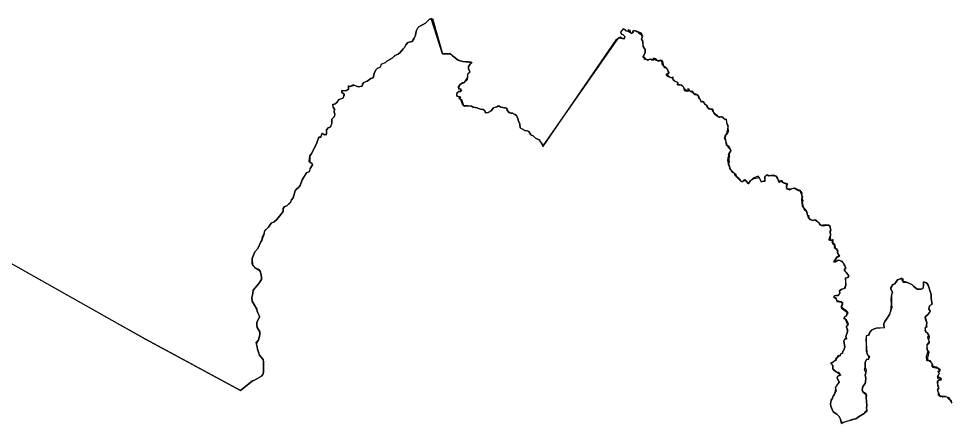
# Model space of a CAD drawing. Extents: x -74 to -34.8, y -33.8 to 5.3.
# Drawn here: x -49.658 to -48.445, y -13.318 to -12.79 of the extents above; entities that cross this region are included whole.
import ezdxf

# ---------------------------------------------------------------- set-up
doc = ezdxf.new("R2010")
doc.units = 0
doc.header["$LTSCALE"] = 2
doc.layers.add('UFEBRASIL', color=7, linetype='Continuous')

msp = doc.modelspace()

# ---------------------------------------------------------------- linework, layer by layer
at = {"layer": 'UFEBRASIL'}
for points in [[(-48.4425, -13.2912), (-48.4449, -13.2868), (-48.4467, -13.2864), (-48.4475, -13.2844), (-48.4512, -13.2828), (-48.4561, -13.2821), (-48.4576, -13.2829), (-48.4602, -13.2808), (-48.4604, -13.2772), (-48.4616, -13.2747), (-48.4596, -13.2698), (-48.461, -13.2672), (-48.4608, -13.2616), (-48.4569, -13.261), (-48.4564, -13.2597), (-48.4613, -13.2566), (-48.4602, -13.255), (-48.4593, -13.2526), (-48.4607, -13.2496), (-48.4576, -13.2477), (-48.4626, -13.2446), (-48.469, -13.243), (-48.468, -13.2407), (-48.4701, -13.2376), (-48.4705, -13.2361), (-48.4742, -13.2362), (-48.4753, -13.2357), (-48.4758, -13.2307), (-48.4737, -13.2237), (-48.4751, -13.2219), (-48.4751, -13.215), (-48.4718, -13.2116), (-48.4732, -13.2082), (-48.4741, -13.2053), (-48.4728, -13.2024), (-48.4745, -13.1996), (-48.4768, -13.1987), (-48.4777, -13.1969), (-48.4768, -13.1922), (-48.4751, -13.1917), (-48.476, -13.1895), (-48.4753, -13.1866), (-48.4771, -13.1817), (-48.4776, -13.1787), (-48.4739, -13.1759), (-48.472, -13.1731), (-48.4712, -13.171), (-48.4727, -13.1689), (-48.4724, -13.1664), (-48.4716, -13.164), (-48.4686, -13.1624), (-48.4696, -13.1551), (-48.4697, -13.1496), (-48.4736, -13.1374), (-48.4759, -13.1346), (-48.4796, -13.1332), (-48.4799, -13.1386), (-48.4806, -13.1419), (-48.4827, -13.143), (-48.488, -13.1428), (-48.4929, -13.1389), (-48.495, -13.1366), (-48.5021, -13.1335), (-48.5071, -13.1323), (-48.5079, -13.128), (-48.5088, -13.1289), (-48.5134, -13.1308), (-48.5169, -13.1357), (-48.5196, -13.1368), (-48.5221, -13.141), (-48.5223, -13.143), (-48.5202, -13.1466), (-48.5216, -13.1501), (-48.5214, -13.1524), (-48.5215, -13.1564), (-48.5213, -13.1629), (-48.5212, -13.1668), (-48.5232, -13.1728), (-48.5241, -13.1759), (-48.5278, -13.182), (-48.5302, -13.1849), (-48.5312, -13.1879), (-48.5315, -13.1905), (-48.5311, -13.1931), (-48.5413, -13.1938), (-48.5434, -13.1943), (-48.547, -13.1957), (-48.5497, -13.1989), (-48.5499, -13.2007), (-48.5512, -13.2025), (-48.554, -13.2036), (-48.5546, -13.205), (-48.555, -13.2082), (-48.5537, -13.2253), (-48.5525, -13.228), (-48.5499, -13.2306), (-48.5518, -13.2346), (-48.554, -13.2346), (-48.5557, -13.2385), (-48.5556, -13.2445), (-48.5545, -13.2484), (-48.5547, -13.2512), (-48.5557, -13.2553), (-48.5549, -13.2583), (-48.5555, -13.2635), (-48.5559, -13.2657), (-48.5586, -13.2695), (-48.5597, -13.2739), (-48.5588, -13.2767), (-48.5539, -13.2805), (-48.5546, -13.2837), (-48.5534, -13.2942), (-48.5539, -13.2978), (-48.5536, -13.302), (-48.557, -13.3046), (-48.5646, -13.309), (-48.5677, -13.3119), (-48.5699, -13.3123), (-48.5737, -13.3134), (-48.5782, -13.3148), (-48.5846, -13.3165), (-48.5864, -13.3176), (-48.5879, -13.3123), (-48.5896, -13.3087), (-48.5925, -13.3055), (-48.5973, -13.3028), (-48.6005, -13.2952), (-48.6007, -13.2925), (-48.5998, -13.2874), (-48.5984, -13.2849), (-48.5973, -13.2818), (-48.5959, -13.2813), (-48.5944, -13.2757), (-48.5932, -13.2758), (-48.5945, -13.2714), (-48.5924, -13.268), (-48.5896, -13.2639), (-48.5923, -13.2585), (-48.5917, -13.2564), (-48.5883, -13.2537), (-48.5899, -13.2515), (-48.5934, -13.251), (-48.5956, -13.2493), (-48.5979, -13.2467), (-48.5978, -13.2423), (-48.6006, -13.2386), (-48.5964, -13.2371), (-48.5937, -13.234), (-48.5942, -13.2331), (-48.5902, -13.2302), (-48.588, -13.229), (-48.5874, -13.2271), (-48.5852, -13.226), (-48.5848, -13.2236), (-48.5833, -13.2221), (-48.5821, -13.2179), (-48.5837, -13.2105), (-48.5811, -13.207), (-48.5798, -13.2074), (-48.5808, -13.2045), (-48.5786, -13.1983), (-48.579, -13.1938), (-48.5805, -13.1914), (-48.5781, -13.1896), (-48.5795, -13.1863), (-48.5817, -13.1811), (-48.5837, -13.1809), (-48.5824, -13.1785), (-48.58, -13.1776), (-48.5787, -13.175), (-48.5785, -13.1728), (-48.5799, -13.1709), (-48.5822, -13.1698), (-48.587, -13.1654), (-48.5852, -13.1624), (-48.5865, -13.1591), (-48.589, -13.1595), (-48.5899, -13.1585), (-48.5926, -13.1579), (-48.593, -13.156), (-48.596, -13.1542), (-48.5957, -13.1514), (-48.5933, -13.1511), (-48.5907, -13.1509), (-48.5899, -13.1502), (-48.5888, -13.1474), (-48.5892, -13.1451), (-48.5863, -13.1426), (-48.582, -13.1415), (-48.5824, -13.1404), (-48.5809, -13.1374), (-48.5808, -13.1279), (-48.578, -13.1278), (-48.5775, -13.1239), (-48.5829, -13.1174), (-48.581, -13.1152), (-48.581, -13.1144), (-48.5831, -13.111), (-48.5832, -13.1098), (-48.5847, -13.1082), (-48.5875, -13.1064), (-48.5903, -13.1048), (-48.5913, -13.1056), (-48.5945, -13.1075), (-48.5966, -13.1069), (-48.5926, -13.1015), (-48.5902, -13.1004), (-48.5889, -13.0996), (-48.5918, -13.0952), (-48.5912, -13.0931), (-48.5933, -13.0904), (-48.5954, -13.0896), (-48.5958, -13.0879), (-48.5958, -13.0843), (-48.5985, -13.0822), (-48.5974, -13.0779), (-48.5993, -13.0793), (-48.6023, -13.0793), (-48.6028, -13.0783), (-48.6017, -13.0747), (-48.6003, -13.0727), (-48.6012, -13.069), (-48.6013, -13.0671), (-48.6004, -13.0647), (-48.6014, -13.0609), (-48.6033, -13.0593), (-48.6059, -13.0595), (-48.6068, -13.0591), (-48.6108, -13.0596), (-48.6128, -13.0598), (-48.615, -13.0574), (-48.6181, -13.0548), (-48.6199, -13.0524), (-48.624, -13.0533), (-48.6252, -13.0529), (-48.6282, -13.0511), (-48.63, -13.0486), (-48.631, -13.0456), (-48.6312, -13.0444), (-48.6309, -13.0432), (-48.634, -13.0384), (-48.6361, -13.0364), (-48.6372, -13.0347), (-48.6376, -13.0302), (-48.6384, -13.027), (-48.6382, -13.026), (-48.6378, -13.0218), (-48.6381, -13.0202), (-48.6379, -13.0183), (-48.6385, -13.0161), (-48.6415, -13.0147), (-48.6425, -13.0149), (-48.6463, -13.0124), (-48.6488, -13.0112), (-48.6515, -13.0124), (-48.6556, -13.0126), (-48.6566, -13.0128), (-48.658, -13.0107), (-48.6573, -13.0078), (-48.6571, -13.0054), (-48.6628, -13.0039), (-48.6644, -13.0015), (-48.6655, -13.0017), (-48.6686, -13.0024), (-48.6678, -13.0013), (-48.6705, -12.998), (-48.6717, -12.9957), (-48.6754, -12.9942), (-48.6785, -12.9948), (-48.6813, -12.9952), (-48.6834, -12.9939), (-48.6868, -12.997), (-48.6866, -13.0025), (-48.6914, -13.0029), (-48.6917, -13.0013), (-48.694, -12.9973), (-48.6952, -12.9958), (-48.7018, -12.9981), (-48.7032, -13.0002), (-48.7061, -13.002), (-48.708, -13.0051), (-48.7098, -13.0029), (-48.7107, -13.0024), (-48.7133, -13.0002), (-48.7137, -13.002), (-48.7159, -13.0029), (-48.7178, -13.0023), (-48.7211, -12.9985), (-48.7254, -12.9944), (-48.7259, -12.9915), (-48.7282, -12.9908), (-48.7309, -12.9874), (-48.7319, -12.9855), (-48.7325, -12.9827), (-48.7337, -12.9806), (-48.7342, -12.9762), (-48.7344, -12.9755), (-48.7342, -12.9717), (-48.7334, -12.9693), (-48.7322, -12.9701), (-48.7336, -12.9673), (-48.7323, -12.9654), (-48.7313, -12.9634), (-48.7307, -12.9615), (-48.7334, -12.9582), (-48.7355, -12.9556), (-48.7363, -12.9555), (-48.7366, -12.9519), (-48.7374, -12.948), (-48.7384, -12.9448), (-48.7378, -12.9436), (-48.7379, -12.9421), (-48.7352, -12.9402), (-48.7353, -12.9375), (-48.7347, -12.9353), (-48.734, -12.9306), (-48.7336, -12.9302), (-48.7353, -12.9279), (-48.7359, -12.9243), (-48.7366, -12.921), (-48.7382, -12.9223), (-48.743, -12.9184), (-48.746, -12.9188), (-48.7474, -12.9183), (-48.7489, -12.9176), (-48.7506, -12.9156), (-48.7527, -12.913), (-48.7539, -12.9092), (-48.7545, -12.9081), (-48.7572, -12.9085), (-48.7603, -12.9066), (-48.7616, -12.9039), (-48.7636, -12.9023), (-48.7645, -12.9015), (-48.7653, -12.8997), (-48.7676, -12.8983), (-48.7692, -12.8991), (-48.7699, -12.8964), (-48.7723, -12.8941), (-48.7729, -12.8918), (-48.7762, -12.8883), (-48.7782, -12.8892), (-48.7805, -12.8868), (-48.7832, -12.8851), (-48.7849, -12.8844), (-48.7851, -12.8821), (-48.7865, -12.882), (-48.7868, -12.8851), (-48.7886, -12.8839), (-48.7907, -12.8828), (-48.7929, -12.8789), (-48.7965, -12.8764), (-48.7979, -12.8767), (-48.8001, -12.8767), (-48.7998, -12.8734), (-48.8038, -12.8717), (-48.8063, -12.8686), (-48.8059, -12.8667), (-48.8091, -12.8673), (-48.8132, -12.8644), (-48.8146, -12.8641), (-48.8144, -12.8621), (-48.8121, -12.8622), (-48.8122, -12.8582), (-48.8142, -12.8554), (-48.8182, -12.8519), (-48.8201, -12.8493), (-48.8206, -12.8456), (-48.8227, -12.8443), (-48.8259, -12.8455), (-48.8284, -12.8429), (-48.8313, -12.8419), (-48.8314, -12.8444), (-48.835, -12.8432), (-48.8372, -12.8438), (-48.8386, -12.8447), (-48.8419, -12.8432), (-48.8431, -12.8435), (-48.8427, -12.841), (-48.8453, -12.8407), (-48.8431, -12.8366), (-48.8422, -12.8343), (-48.8422, -12.8305), (-48.8443, -12.8274), (-48.845, -12.8262), (-48.845, -12.8204), (-48.8469, -12.8171), (-48.8464, -12.8148), (-48.8453, -12.8138), (-48.8466, -12.8104), (-48.8468, -12.8098), (-48.8515, -12.8077), (-48.8529, -12.8074), (-48.8544, -12.8063), (-48.8581, -12.8066), (-48.8581, -12.8084), (-48.8596, -12.8099), (-48.863, -12.8082), (-48.8633, -12.8054), (-48.8642, -12.8046), (-48.8649, -12.8065), (-48.8676, -12.8062), (-48.8701, -12.8035), (-48.8715, -12.8041), (-48.874, -12.8074), (-48.8736, -12.8101), (-48.871, -12.8116), (-48.8688, -12.8137), (-48.8699, -12.8166), (-48.8712, -12.8165), (-48.875, -12.8146), (-48.8772, -12.8152), (-48.8799, -12.8191), (-48.9754, -12.956), (-48.9758, -12.9541), (-48.9802, -12.9482), (-48.985, -12.9462), (-48.9883, -12.943), (-48.9911, -12.9418), (-48.9939, -12.9376), (-48.9959, -12.9366), (-48.999, -12.9362), (-49.0049, -12.9325), (-49.0056, -12.9277), (-49.0076, -12.9225), (-49.008, -12.9206), (-49.0099, -12.9167), (-49.012, -12.9151), (-49.015, -12.9137), (-49.0177, -12.9133), (-49.0216, -12.9111), (-49.023, -12.9071), (-49.0246, -12.9064), (-49.0303, -12.9058), (-49.0347, -12.9043), (-49.0353, -12.9056), (-49.0398, -12.9067), (-49.0427, -12.9104), (-49.0469, -12.9128), (-49.048, -12.913), (-49.0501, -12.9129), (-49.0513, -12.9103), (-49.0535, -12.9086), (-49.0573, -12.9085), (-49.0612, -12.9067), (-49.0662, -12.9055), (-49.0686, -12.9043), (-49.0733, -12.9039), (-49.0788, -12.9036), (-49.08, -12.902), (-49.0828, -12.8949), (-49.0852, -12.8945), (-49.0826, -12.8925), (-49.0877, -12.8915), (-49.0872, -12.8867), (-49.0855, -12.8853), (-49.0829, -12.8853), (-49.082, -12.8823), (-49.0848, -12.8824), (-49.0853, -12.8791), (-49.0837, -12.8764), (-49.0802, -12.8738), (-49.0783, -12.8742), (-49.0739, -12.8696), (-49.0734, -12.8659), (-49.0734, -12.8623), (-49.0706, -12.8596), (-49.0724, -12.8554), (-49.0723, -12.8528), (-49.0702, -12.8495), (-49.0689, -12.847), (-49.0725, -12.8467), (-49.0799, -12.8463), (-49.0831, -12.8455), (-49.0858, -12.8444), (-49.0931, -12.8388), (-49.0967, -12.836), (-49.1062, -12.8361), (-49.121, -12.7904), (-49.1238, -12.7913), (-49.1285, -12.7964), (-49.1369, -12.8009), (-49.1383, -12.8025), (-49.1406, -12.8068), (-49.1415, -12.8123), (-49.143, -12.8157), (-49.1459, -12.82), (-49.1514, -12.8213), (-49.154, -12.8245), (-49.1556, -12.8281), (-49.1577, -12.8299), (-49.1614, -12.8345), (-49.1642, -12.8366), (-49.1682, -12.8382), (-49.1719, -12.8418), (-49.1789, -12.8457), (-49.1806, -12.8477), (-49.1861, -12.8502), (-49.1873, -12.8534), (-49.1913, -12.8555), (-49.1931, -12.8571), (-49.1954, -12.8617), (-49.1965, -12.8673), (-49.1998, -12.8685), (-49.2046, -12.872), (-49.2088, -12.8735), (-49.2103, -12.8756), (-49.211, -12.8784), (-49.2155, -12.8792), (-49.2184, -12.8785), (-49.2226, -12.8766), (-49.2265, -12.8788), (-49.2286, -12.8779), (-49.2287, -12.8822), (-49.2315, -12.8838), (-49.2347, -12.8844), (-49.2374, -12.8841), (-49.2374, -12.8864), (-49.2343, -12.8887), (-49.2342, -12.8905), (-49.2365, -12.8944), (-49.2417, -12.896), (-49.2441, -12.8998), (-49.2459, -12.9012), (-49.2496, -12.9033), (-49.2488, -12.9059), (-49.2468, -12.9085), (-49.2472, -12.9123), (-49.2465, -12.9145), (-49.2473, -12.9184), (-49.2503, -12.9212), (-49.2503, -12.9267), (-49.2525, -12.9317), (-49.2552, -12.9327), (-49.2573, -12.9351), (-49.2578, -12.9418), (-49.2594, -12.942), (-49.2631, -12.9402), (-49.2637, -12.9405), (-49.2649, -12.9449), (-49.2675, -12.9446), (-49.2706, -12.9533), (-49.2772, -12.9669), (-49.279, -12.9692), (-49.2791, -12.9778), (-49.2763, -12.9788), (-49.2757, -12.9807), (-49.2786, -12.9856), (-49.2799, -12.99), (-49.2839, -12.9917), (-49.289, -13.0005), (-49.2918, -13.0076), (-49.2934, -13.0099), (-49.297, -13.0129), (-49.2983, -13.0147), (-49.3009, -13.0239), (-49.3031, -13.0263), (-49.3052, -13.0308), (-49.3063, -13.0315), (-49.309, -13.0342), (-49.3123, -13.0356), (-49.3136, -13.0379), (-49.314, -13.0413), (-49.3151, -13.0434), (-49.3222, -13.0521), (-49.3256, -13.0552), (-49.3293, -13.0568), (-49.333, -13.0619), (-49.338, -13.0673), (-49.3388, -13.0719), (-49.3407, -13.0763), (-49.3415, -13.0793), (-49.3431, -13.0813), (-49.3468, -13.0896), (-49.3508, -13.094), (-49.3544, -13.103), (-49.3536, -13.1114), (-49.3503, -13.1152), (-49.3439, -13.1189), (-49.3427, -13.1225), (-49.3419, -13.1272), (-49.3422, -13.1301), (-49.3454, -13.1353), (-49.3527, -13.144), (-49.3531, -13.1483), (-49.3548, -13.1538), (-49.3543, -13.1584), (-49.3481, -13.1688), (-49.3475, -13.1713), (-49.3447, -13.1789), (-49.3451, -13.18), (-49.3481, -13.1857), (-49.3483, -13.1897), (-49.3477, -13.1928), (-49.3442, -13.1982), (-49.3443, -13.2022), (-49.3459, -13.2086), (-49.3489, -13.2139), (-49.3476, -13.2178), (-49.3474, -13.2208), (-49.3446, -13.2289), (-49.3399, -13.2346), (-49.3393, -13.2381), (-49.3394, -13.2508), (-49.3403, -13.2539), (-49.3422, -13.256), (-49.3511, -13.2614), (-49.3536, -13.2621), (-49.3695, -13.2746), (-49.4932, -13.2081), (-49.5298, -13.1876), (-49.7977, -13.0364)], [(-49.7067, -13.0877), (-49.4932, -13.2081), (-49.4319, -13.2411), (-49.3695, -13.2746), (-49.3536, -13.2621), (-49.3511, -13.2614), (-49.3422, -13.256), (-49.3403, -13.2539), (-49.3394, -13.2508), (-49.3393, -13.2381), (-49.3399, -13.2346), (-49.3446, -13.2289), (-49.3474, -13.2208), (-49.3476, -13.2178), (-49.3488, -13.212), (-49.3459, -13.2086), (-49.3443, -13.2022), (-49.3441, -13.2011), (-49.3442, -13.1982), (-49.3477, -13.1928), (-49.3483, -13.1897), (-49.3481, -13.1857), (-49.3447, -13.1789), (-49.3449, -13.1773), (-49.3475, -13.1713), (-49.3481, -13.1688), (-49.3543, -13.1584), (-49.3548, -13.1538), (-49.3531, -13.1483), (-49.3527, -13.144), (-49.3454, -13.1353), (-49.3422, -13.1301), (-49.3419, -13.1272), (-49.3427, -13.1225), (-49.3448, -13.1174), (-49.3503, -13.1152), (-49.3544, -13.1096), (-49.3544, -13.103), (-49.3508, -13.094), (-49.3468, -13.0896), (-49.3431, -13.0813), (-49.3415, -13.0793), (-49.3409, -13.0747), (-49.3388, -13.0719), (-49.3375, -13.0663), (-49.333, -13.0619), (-49.3293, -13.0568), (-49.3256, -13.0552), (-49.3222, -13.0521), (-49.3151, -13.0434), (-49.314, -13.0413), (-49.3136, -13.0379), (-49.3123, -13.0356), (-49.309, -13.0342), (-49.3052, -13.0308), (-49.3038, -13.0296), (-49.3031, -13.0263), (-49.3009, -13.0239), (-49.2983, -13.0147), (-49.297, -13.0129), (-49.2934, -13.0099), (-49.2918, -13.0076), (-49.289, -13.0005), (-49.283, -12.9909), (-49.2789, -12.989), (-49.2786, -12.9856), (-49.2757, -12.9807), (-49.2763, -12.9788), (-49.2798, -12.9768), (-49.279, -12.9692), (-49.2772, -12.9669), (-49.2706, -12.9533), (-49.2675, -12.9446), (-49.2649, -12.9449), (-49.2631, -12.9402), (-49.2616, -12.9406), (-49.2578, -12.9418), (-49.2571, -12.9402), (-49.2573, -12.9351), (-49.2552, -12.9327), (-49.2525, -12.9317), (-49.2512, -12.9303), (-49.2503, -12.9267), (-49.2503, -12.9212), (-49.2465, -12.9169), (-49.2465, -12.9145), (-49.2472, -12.9123), (-49.2468, -12.9085), (-49.2488, -12.9059), (-49.2491, -12.9017), (-49.2459, -12.9012), (-49.2441, -12.8998), (-49.2403, -12.8952), (-49.2354, -12.8936), (-49.2343, -12.8887), (-49.2348, -12.8879), (-49.2374, -12.8864), (-49.2374, -12.8841), (-49.2334, -12.8842), (-49.2315, -12.8838), (-49.2287, -12.8822), (-49.2286, -12.8779), (-49.2265, -12.8788), (-49.2207, -12.8771), (-49.2184, -12.8785), (-49.2155, -12.8792), (-49.211, -12.8784), (-49.2103, -12.8756), (-49.2088, -12.8735), (-49.2046, -12.872), (-49.1998, -12.8685), (-49.1965, -12.8673), (-49.1954, -12.8617), (-49.1931, -12.8571), (-49.1913, -12.8555), (-49.1873, -12.8534), (-49.1851, -12.8491), (-49.1806, -12.8477), (-49.1789, -12.8457), (-49.1719, -12.8418), (-49.1677, -12.8378), (-49.1642, -12.8366), (-49.1614, -12.8345), (-49.1577, -12.8299), (-49.1556, -12.8281), (-49.154, -12.8245), (-49.1514, -12.8213), (-49.1459, -12.82), (-49.143, -12.8157), (-49.1415, -12.8123), (-49.1406, -12.8068), (-49.1383, -12.8025), (-49.1369, -12.8009), (-49.1285, -12.7964), (-49.1238, -12.7913), (-49.1191, -12.7904), (-49.1062, -12.8361), (-49.0952, -12.8367), (-49.0931, -12.8388), (-49.0858, -12.8444), (-49.0831, -12.8455), (-49.0799, -12.8463), (-49.0675, -12.8473), (-49.0702, -12.8495), (-49.0723, -12.8528), (-49.0724, -12.8554), (-49.0707, -12.8603), (-49.0737, -12.8631), (-49.0741, -12.8673), (-49.0757, -12.8699), (-49.0783, -12.8742), (-49.0802, -12.8738), (-49.0837, -12.8764), (-49.0853, -12.8811), (-49.083, -12.8821), (-49.0809, -12.8839), (-49.0829, -12.8853), (-49.0855, -12.8853), (-49.0879, -12.8884), (-49.0877, -12.8915), (-49.0826, -12.8925), (-49.0852, -12.8945), (-49.0817, -12.8957), (-49.0788, -12.9036), (-49.0777, -12.9042), (-49.0733, -12.9039), (-49.0686, -12.9043), (-49.0662, -12.9055), (-49.0612, -12.9067), (-49.0573, -12.9085), (-49.0535, -12.9086), (-49.0513, -12.9103), (-49.0501, -12.9129), (-49.0469, -12.9128), (-49.046, -12.9124), (-49.0427, -12.9104), (-49.0398, -12.9067), (-49.0347, -12.9043), (-49.0328, -12.9037), (-49.0303, -12.9058), (-49.023, -12.9071), (-49.0222, -12.9081), (-49.0208, -12.9121), (-49.0177, -12.9133), (-49.015, -12.9137), (-49.012, -12.9151), (-49.0099, -12.9167), (-49.008, -12.9206), (-49.0076, -12.9225), (-49.0056, -12.9277), (-49.0049, -12.9325), (-48.999, -12.9362), (-48.9959, -12.9366), (-48.9939, -12.9376), (-48.9911, -12.9418), (-48.9883, -12.943), (-48.985, -12.9462), (-48.9802, -12.9482), (-48.9754, -12.956), (-48.9756, -12.9572), (-48.8797, -12.8175), (-48.8772, -12.8152), (-48.8738, -12.8158), (-48.8699, -12.8166), (-48.8686, -12.8159), (-48.8688, -12.8137), (-48.871, -12.8116), (-48.8736, -12.8101), (-48.874, -12.8074), (-48.8701, -12.8035), (-48.8686, -12.8044), (-48.8676, -12.8062), (-48.8649, -12.8065), (-48.8629, -12.805), (-48.8623, -12.8059), (-48.8615, -12.8087), (-48.8596, -12.8099), (-48.8581, -12.8066), (-48.8575, -12.8054), (-48.8529, -12.8074), (-48.8515, -12.8077), (-48.8509, -12.809), (-48.8468, -12.8115), (-48.8469, -12.812), (-48.8464, -12.8148), (-48.8469, -12.8171), (-48.8458, -12.8184), (-48.8457, -12.8221), (-48.8443, -12.8274), (-48.8437, -12.8288), (-48.8422, -12.8305), (-48.8422, -12.8343), (-48.8431, -12.8366), (-48.8453, -12.8407), (-48.8424, -12.8419), (-48.8419, -12.8432), (-48.8405, -12.843), (-48.8372, -12.8438), (-48.835, -12.8432), (-48.8338, -12.8442), (-48.8314, -12.8444), (-48.8313, -12.8419), (-48.8281, -12.8443), (-48.8247, -12.8457), (-48.8209, -12.8443), (-48.8195, -12.8462), (-48.8189, -12.85), (-48.818, -12.8535), (-48.8142, -12.8554), (-48.8116, -12.86), (-48.8121, -12.8622), (-48.8146, -12.8641), (-48.8125, -12.8659), (-48.8073, -12.8674), (-48.8063, -12.8686), (-48.806, -12.8699), (-48.8038, -12.8717), (-48.7998, -12.8734), (-48.8001, -12.8767), (-48.7965, -12.8764), (-48.7949, -12.8765), (-48.7929, -12.8789), (-48.7914, -12.8842), (-48.7879, -12.8848), (-48.7863, -12.8833), (-48.7854, -12.8829), (-48.7832, -12.8851), (-48.7816, -12.8845), (-48.7793, -12.8868), (-48.7782, -12.8892), (-48.7747, -12.8892), (-48.7729, -12.8918), (-48.7708, -12.8955), (-48.7701, -12.8977), (-48.7676, -12.8983), (-48.766, -12.9002), (-48.7649, -12.902), (-48.7631, -12.9028), (-48.7623, -12.9046), (-48.7615, -12.9057), (-48.7596, -12.9079), (-48.7572, -12.9085), (-48.7539, -12.9092), (-48.7548, -12.9104), (-48.7516, -12.914), (-48.7492, -12.9157), (-48.7474, -12.9183), (-48.7448, -12.919), (-48.7449, -12.9177), (-48.7416, -12.9183), (-48.7382, -12.9223), (-48.7366, -12.921), (-48.7364, -12.9257), (-48.7353, -12.9279), (-48.7349, -12.9305), (-48.7345, -12.9323), (-48.734, -12.9364), (-48.7348, -12.9391), (-48.7367, -12.9402), (-48.7378, -12.9436), (-48.7384, -12.9448), (-48.7392, -12.9461), (-48.7375, -12.9497), (-48.7363, -12.9534), (-48.7355, -12.9556), (-48.7341, -12.9559), (-48.7326, -12.9586), (-48.7307, -12.9615), (-48.7313, -12.9634), (-48.7323, -12.9654), (-48.7328, -12.9675), (-48.733, -12.9712), (-48.7334, -12.9719), (-48.7332, -12.9728), (-48.7331, -12.9758), (-48.7328, -12.977), (-48.7337, -12.9806), (-48.7325, -12.9827), (-48.7319, -12.9855), (-48.7309, -12.9874), (-48.7295, -12.9886), (-48.7273, -12.9906), (-48.7245, -12.9926), (-48.7238, -12.9951), (-48.7194, -12.9992), (-48.7178, -13.0023), (-48.7159, -13.0029), (-48.7133, -13.0002), (-48.7124, -12.9998), (-48.7098, -13.0029), (-48.708, -13.0051), (-48.7071, -13.005), (-48.7046, -13.0011), (-48.7031, -12.9994), (-48.7003, -12.9986), (-48.694, -12.9973), (-48.6932, -12.9988), (-48.6914, -13.0029), (-48.6898, -13.0026), (-48.6861, -13.0006), (-48.6861, -12.9957), (-48.6834, -12.9939), (-48.6813, -12.9952), (-48.6773, -12.9949), (-48.6742, -12.9953), (-48.6717, -12.9957), (-48.6697, -12.9982), (-48.6686, -13.0024), (-48.6671, -13.0034), (-48.6644, -13.0015), (-48.6628, -13.0039), (-48.6613, -13.0049), (-48.6569, -13.0066), (-48.6587, -13.0081), (-48.658, -13.0107), (-48.6556, -13.0126), (-48.6545, -13.0132), (-48.6506, -13.0115), (-48.6479, -13.0108), (-48.6444, -13.0127), (-48.6413, -13.0137), (-48.6403, -13.0139), (-48.6401, -13.0169), (-48.6381, -13.0202), (-48.6372, -13.0225), (-48.6383, -13.0236), (-48.6368, -13.0272), (-48.6376, -13.0302), (-48.6365, -13.0353), (-48.6356, -13.0377), (-48.6346, -13.0398), (-48.6327, -13.0398), (-48.6319, -13.0444), (-48.631, -13.0467), (-48.6296, -13.0464), (-48.629, -13.0501), (-48.6277, -13.0522), (-48.6234, -13.0535), (-48.6228, -13.0524), (-48.6192, -13.0538), (-48.6165, -13.0555), (-48.6151, -13.0586), (-48.6128, -13.0598), (-48.6103, -13.0604), (-48.6059, -13.0595), (-48.6033, -13.0593), (-48.6014, -13.0609), (-48.6016, -13.0624), (-48.6003, -13.0657), (-48.6012, -13.069), (-48.6009, -13.071), (-48.6014, -13.073), (-48.6012, -13.0762), (-48.6017, -13.079), (-48.6001, -13.0791), (-48.5994, -13.0783), (-48.5977, -13.0798), (-48.5983, -13.0837), (-48.5954, -13.0851), (-48.5946, -13.0895), (-48.5927, -13.0902), (-48.5912, -13.0931), (-48.5918, -13.0952), (-48.5902, -13.1004), (-48.5935, -13.1012), (-48.5936, -13.1028), (-48.5964, -13.1074), (-48.5936, -13.1059), (-48.5903, -13.1048), (-48.5894, -13.1048), (-48.5857, -13.1061), (-48.5847, -13.1082), (-48.5831, -13.111), (-48.5822, -13.1124), (-48.581, -13.1152), (-48.5829, -13.1174), (-48.5825, -13.1184), (-48.5771, -13.1257), (-48.578, -13.1278), (-48.5818, -13.1284), (-48.5809, -13.1374), (-48.5822, -13.1419), (-48.5833, -13.1425), (-48.5863, -13.1426), (-48.5892, -13.1451), (-48.5888, -13.1474), (-48.5907, -13.1509), (-48.5933, -13.1511), (-48.5957, -13.1514), (-48.5968, -13.1526), (-48.5941, -13.1541), (-48.5926, -13.1579), (-48.5925, -13.1587), (-48.589, -13.1595), (-48.5865, -13.1591), (-48.5854, -13.1603), (-48.5852, -13.1624), (-48.5872, -13.1671), (-48.5816, -13.1708), (-48.5796, -13.1728), (-48.5779, -13.1741), (-48.5802, -13.1748), (-48.58, -13.1776), (-48.5824, -13.1785), (-48.5837, -13.1809), (-48.5803, -13.1822), (-48.5779, -13.1875), (-48.5781, -13.1896), (-48.5805, -13.1914), (-48.5786, -13.1949), (-48.5786, -13.1983), (-48.5808, -13.2045), (-48.5811, -13.207), (-48.5823, -13.2073), (-48.5837, -13.2105), (-48.5821, -13.2179), (-48.5833, -13.2221), (-48.5848, -13.2236), (-48.5852, -13.226), (-48.5874, -13.2271), (-48.5891, -13.2299), (-48.5911, -13.2292), (-48.5937, -13.234), (-48.5938, -13.2355), (-48.5964, -13.2371), (-48.6, -13.2402), (-48.5978, -13.2423), (-48.5979, -13.2467), (-48.5941, -13.2496), (-48.5919, -13.2517), (-48.5893, -13.2533), (-48.5876, -13.2547), (-48.5917, -13.2564), (-48.5923, -13.2585), (-48.5896, -13.2639), (-48.5936, -13.2692), (-48.5945, -13.2714), (-48.595, -13.2762), (-48.5949, -13.2775), (-48.5973, -13.2818), (-48.5982, -13.2842), (-48.5984, -13.2849), (-48.5998, -13.2874), (-48.6007, -13.2925), (-48.6005, -13.2952), (-48.5973, -13.3028), (-48.5925, -13.3055), (-48.5896, -13.3087), (-48.5879, -13.3123), (-48.5864, -13.3176), (-48.5846, -13.3165), (-48.5778, -13.3143), (-48.5722, -13.3123), (-48.5699, -13.3123), (-48.5677, -13.3119), (-48.5646, -13.309), (-48.557, -13.3046), (-48.5532, -13.3001), (-48.5539, -13.2978), (-48.5534, -13.2942), (-48.5546, -13.2837), (-48.5545, -13.2791), (-48.5588, -13.2767), (-48.5597, -13.2739), (-48.5586, -13.2695), (-48.5559, -13.2657), (-48.5555, -13.2635), (-48.5549, -13.2583), (-48.5557, -13.2553), (-48.5547, -13.2512), (-48.5564, -13.2478), (-48.5556, -13.2445), (-48.5557, -13.2385), (-48.554, -13.2346), (-48.5508, -13.2338), (-48.5509, -13.2299), (-48.5525, -13.228), (-48.554, -13.2235), (-48.5542, -13.2072), (-48.554, -13.2036), (-48.5531, -13.2031), (-48.5512, -13.2025), (-48.5497, -13.1989), (-48.5488, -13.1972), (-48.547, -13.1957), (-48.5434, -13.1943), (-48.5413, -13.1938), (-48.5304, -13.1926), (-48.5315, -13.1905), (-48.5312, -13.1879), (-48.5302, -13.1849), (-48.5278, -13.182), (-48.5241, -13.1759), (-48.5222, -13.1716), (-48.522, -13.1657), (-48.5213, -13.1629), (-48.5219, -13.1554), (-48.5214, -13.1524), (-48.5208, -13.1494), (-48.5202, -13.1466), (-48.5223, -13.143), (-48.5221, -13.141), (-48.5196, -13.1368), (-48.5169, -13.1357), (-48.5134, -13.1308), (-48.5071, -13.1283), (-48.5066, -13.1294), (-48.5065, -13.1335), (-48.5021, -13.1335), (-48.495, -13.1366), (-48.4929, -13.1389), (-48.488, -13.1428), (-48.4827, -13.143), (-48.4806, -13.1419), (-48.4799, -13.1386), (-48.4796, -13.1332), (-48.4759, -13.1346), (-48.4736, -13.1374), (-48.4697, -13.1496), (-48.4696, -13.1551), (-48.4686, -13.1624), (-48.4716, -13.164), (-48.4724, -13.1664), (-48.4727, -13.1689), (-48.4712, -13.171), (-48.472, -13.1731), (-48.4739, -13.1759), (-48.4776, -13.1787), (-48.4761, -13.1832), (-48.4753, -13.1866), (-48.476, -13.1895), (-48.4768, -13.1922), (-48.4779, -13.1935), (-48.4765, -13.1982), (-48.4745, -13.1996), (-48.4746, -13.2011), (-48.4728, -13.2024), (-48.4724, -13.2055), (-48.4732, -13.2082), (-48.4724, -13.2133), (-48.4754, -13.2162), (-48.4751, -13.2219), (-48.4727, -13.225), (-48.4744, -13.2322), (-48.4742, -13.2362), (-48.4726, -13.2358), (-48.4701, -13.2376), (-48.4695, -13.239), (-48.468, -13.2407), (-48.468, -13.2443), (-48.4613, -13.2458), (-48.458, -13.2492), (-48.4608, -13.2509), (-48.4593, -13.2526), (-48.4613, -13.2566), (-48.4614, -13.2586), (-48.4569, -13.261), (-48.4586, -13.2611), (-48.4619, -13.2632), (-48.4616, -13.2689), (-48.4598, -13.2717), (-48.4616, -13.2747), (-48.4604, -13.2772), (-48.4591, -13.2811), (-48.4561, -13.2821), (-48.4551, -13.2831), (-48.4512, -13.2828), (-48.4469, -13.2837), (-48.4449, -13.2868), (-48.4434, -13.2878)]]:
    msp.add_lwpolyline(points, dxfattribs=at)

doc.saveas('drawing.dxf')
